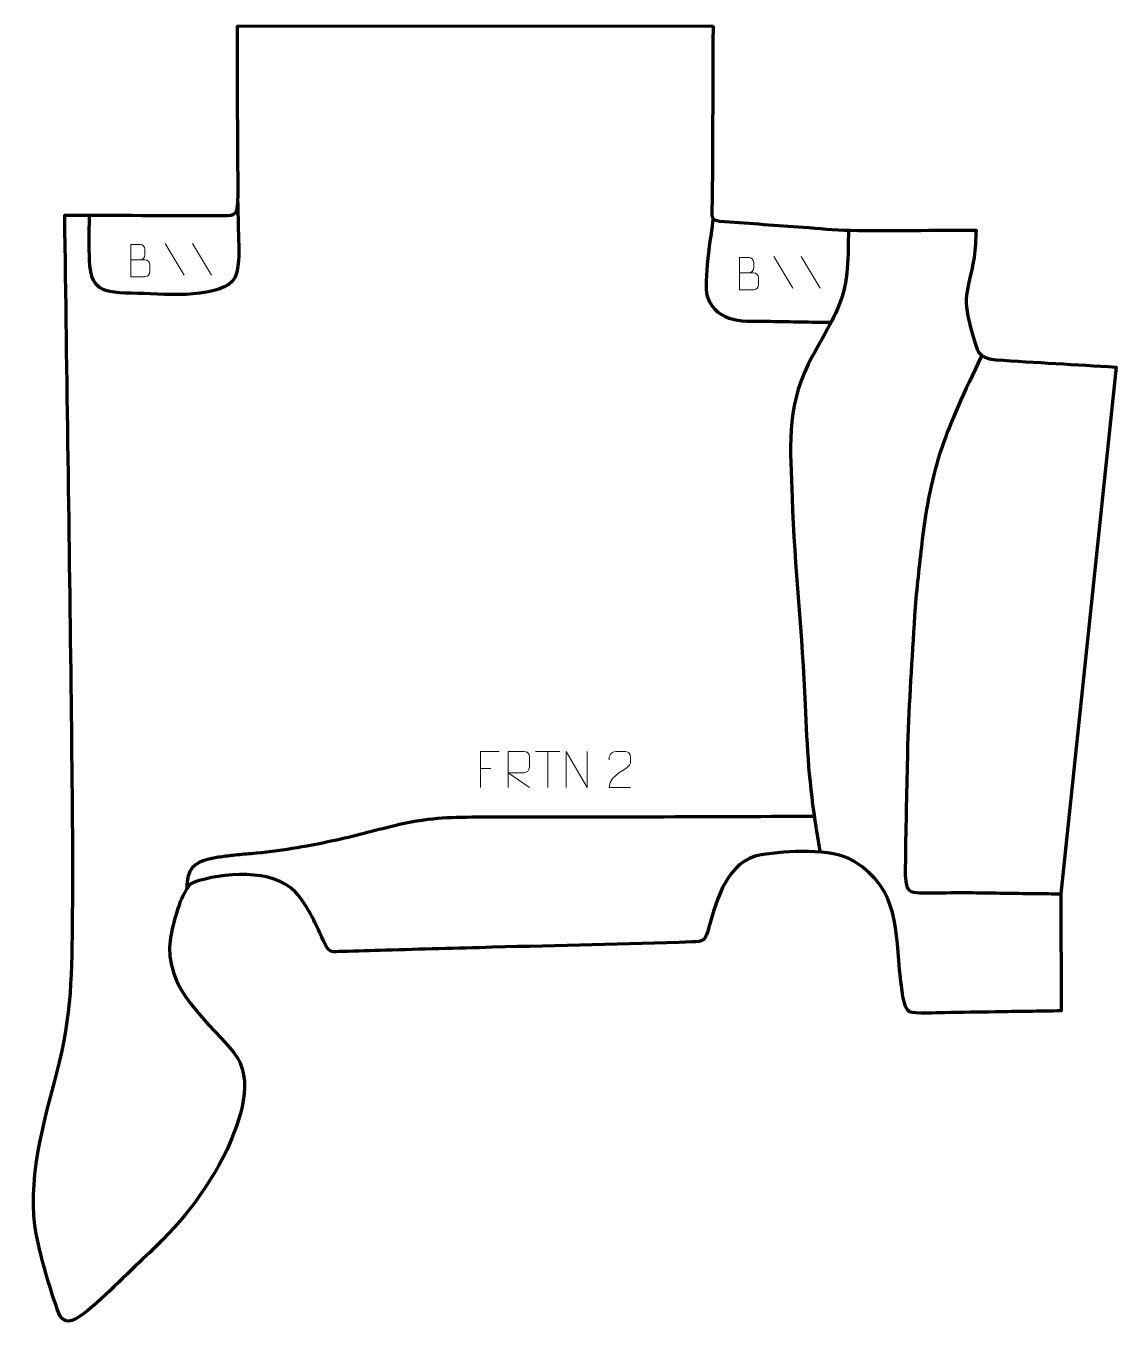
# Model space of a CAD drawing. Header units: millimetres. Extents: x 1158 to 1916, y -179 to 723.
import ezdxf

# ---------------------------------------------------------------- set-up
doc = ezdxf.new("R2010")
doc.units = ezdxf.units.MM
doc.header["$MEASUREMENT"] = 0
doc.layers.add('layer 2', color=7, linetype='Continuous')
doc.layers.add('layer 3', color=7, linetype='Continuous')

msp = doc.modelspace()

# ---------------------------------------------------------------- linework, layer by layer
at = {"layer": 'layer 2', "color": 142, "lineweight": 158}
for points, knots in [([(1305.6538, 600.1563), (1305.6898, 589.9733), (1305.9181, 580.3104), (1306.2442, 570.1441), (1306.2442, 570.1441), (1306.4817, 562.7358), (1306.7736, 547.7669), (1299.6176, 543.3341), (1299.6176, 543.3341), (1282.2952, 532.6037), (1247.867, 537.1132), (1227.6899, 537.3008), (1227.6899, 537.3008), (1204.5048, 537.6282), (1202.764, 545.6666), (1202.3918, 567.2041), (1202.3918, 567.2041), (1202.254, 575.1764), (1202.5352, 583.3371), (1202.5548, 591.3537)], [0, 0, 0, 0, 0.16666667, 0.16666667, 0.16666667, 0.16666667, 0.33333333, 0.33333333, 0.33333333, 0.33333333, 0.5, 0.5, 0.5, 0.5, 0.66666667, 0.66666667, 0.66666667, 0.66666667, 1, 1, 1, 1]), ([(1635.6906, 588.8701), (1634.2818, 577.5863), (1628.8152, 544.351), (1631.6203, 535.1717), (1631.6203, 535.1717), (1638.6539, 515.3135), (1658.258, 517.9146), (1675.5744, 517.6307), (1675.5744, 517.6307), (1689.6062, 517.4008), (1703.6381, 517.1575), (1717.6698, 516.9204)], [0, 0, 0, 0, 0.25, 0.25, 0.25, 0.25, 0.5, 0.5, 0.5, 0.5, 1, 1, 1, 1]), ([(1729.7439, 580.8627), (1729.4265, 563.3124), (1730.0277, 545.0435), (1723.1179, 528.5537), (1723.1179, 528.5537), (1716.7801, 513.7689), (1708.9329, 501.9147), (1701.809, 487.9092), (1701.809, 487.9092), (1686.2133, 456.0678), (1689.5133, 428.8279), (1690.5745, 394.7912), (1690.5745, 394.7912), (1692.2998, 346.8692), (1697.6948, 299.201), (1699.6564, 251.1665), (1699.6564, 251.1665), (1700.8734, 221.4427), (1702.414, 194.6815), (1707.2778, 165.2067), (1707.2778, 165.2067), (1708.2004, 159.616), (1709.1025, 154.0232), (1709.9919, 148.4271)], [0, 0, 0, 0, 0.14285714, 0.14285714, 0.14285714, 0.14285714, 0.28571429, 0.28571429, 0.28571429, 0.28571429, 0.42857143, 0.42857143, 0.42857143, 0.42857143, 0.57142857, 0.57142857, 0.57142857, 0.57142857, 0.71428571, 0.71428571, 0.71428571, 0.71428571, 1, 1, 1, 1]), ([(1822.138, 493.6445), (1797.431, 441.6305), (1787.0302, 419.1487), (1780.3723, 360.7761), (1780.3723, 360.7761), (1778.5575, 344.8654), (1776.7794, 329.0288), (1775.6629, 313.0475), (1775.6629, 313.0475), (1773.8436, 283.0415), (1771.7339, 253.1073), (1770.8594, 223.0493), (1770.8594, 223.0493), (1770.7772, 220.1736), (1770.7053, 217.2984), (1770.6405, 214.4222), (1770.6405, 214.4222), (1770.1242, 188.9666), (1769.4689, 163.5187), (1769.1932, 138.0583), (1769.1932, 138.0583), (1769.1573, 134.0521), (1769.0235, 127.166), (1770.8248, 123.5904), (1770.8248, 123.5904), (1773.1627, 119.7484), (1780.5015, 120.571), (1784.5144, 120.5347), (1784.5144, 120.5347), (1793.2294, 120.4199), (1801.9478, 120.7156), (1810.6694, 120.6417), (1810.6694, 120.6417), (1824.9599, 120.4921), (1839.2488, 120.2277), (1853.5393, 120.0616), (1853.5393, 120.0616), (1858.623, 120.0056), (1863.7067, 119.9495), (1868.7904, 119.8934), (1868.7904, 119.8934), (1871.3323, 119.8654), (1873.8742, 119.8373), (1876.416, 119.8093), (1876.416, 119.8093), (1876.416, 119.8093), (1877.3692, 119.7988), (1877.3692, 119.7988)], [0, 0, 0, 0, 0.07692308, 0.07692308, 0.07692308, 0.07692308, 0.15384615, 0.15384615, 0.15384615, 0.15384615, 0.23076923, 0.23076923, 0.23076923, 0.23076923, 0.30769231, 0.30769231, 0.30769231, 0.30769231, 0.38461538, 0.38461538, 0.38461538, 0.38461538, 0.46153846, 0.46153846, 0.46153846, 0.46153846, 0.53846154, 0.53846154, 0.53846154, 0.53846154, 0.61538462, 0.61538462, 0.61538462, 0.61538462, 0.69230769, 0.69230769, 0.69230769, 0.69230769, 0.76923077, 0.76923077, 0.76923077, 0.76923077, 0.84615385, 0.84615385, 0.84615385, 0.84615385, 1, 1, 1, 1]), ([(1706.0317, 173.4992), (1626.7648, 173.2251), (1547.4979, 172.9342), (1468.2304, 172.9315), (1468.2304, 172.9315), (1448.0244, 172.9313), (1434.0723, 171.7645), (1414.3162, 167.0338), (1414.3162, 167.0338), (1399.9354, 163.5576), (1386.2612, 159.6685), (1371.6832, 156.5671), (1371.6832, 156.5671), (1352.107, 152.4025), (1334.7207, 149.3414), (1314.725, 147.6492), (1314.725, 147.6492), (1310.5402, 147.295), (1306.3823, 146.9221), (1302.2079, 146.4524), (1302.2079, 146.4524), (1302.2079, 146.4524), (1301.2681, 146.3444), (1301.2681, 146.3444), (1301.2681, 146.3444), (1297.7725, 145.9338), (1294.3016, 145.4761), (1290.8196, 144.9636), (1290.8196, 144.9636), (1282.4921, 143.6795), (1273.2845, 141.4001), (1271.0681, 132.1245), (1271.0681, 132.1245), (1270.4231, 129.4248), (1270.2804, 126.539), (1270.1101, 123.7736)], [0, 0, 0, 0, 0.1, 0.1, 0.1, 0.1, 0.2, 0.2, 0.2, 0.2, 0.3, 0.3, 0.3, 0.3, 0.4, 0.4, 0.4, 0.4, 0.5, 0.5, 0.5, 0.5, 0.6, 0.6, 0.6, 0.6, 0.7, 0.7, 0.7, 0.7, 0.8, 0.8, 0.8, 0.8, 1, 1, 1, 1])]:
    msp.add_open_spline(points, degree=3, knots=knots, dxfattribs=at)
at = {"layer": 'layer 2', "color": 142, "lineweight": 9}
for points, knots in [([(1231.2663, 560.2929), (1234.5358, 560.2932), (1237.8057, 560.2932), (1241.0759, 560.2929), (1241.0759, 560.2929), (1242.851, 560.2773), (1244.5794, 558.7173), (1244.5794, 556.8756), (1244.5794, 556.8756), (1244.5791, 555.8615), (1244.5791, 553.1214), (1244.5794, 552.107), (1244.5794, 552.107), (1244.5953, 550.4376), (1243.2096, 548.628), (1241.1235, 548.6431), (1241.1235, 548.6431), (1237.853, 548.6435), (1234.5828, 548.6435), (1231.3129, 548.6431), (1231.3129, 548.6431), (1231.3129, 556.1176), (1231.3129, 563.5918), (1231.3129, 571.0656), (1231.3129, 571.0656), (1233.4459, 571.0656), (1235.5792, 571.0656), (1237.7125, 571.0656), (1237.7125, 571.0656), (1239.2229, 571.0814), (1241.107, 569.3647), (1241.1229, 567.6013), (1241.1229, 567.6013), (1241.1225, 565.7448), (1241.1225, 565.6136), (1241.1229, 563.7567), (1241.1229, 563.7567), (1241.1384, 561.9002), (1239.472, 560.2773), (1237.6659, 560.2929)], [0, 0, 0, 0, 0.09090909, 0.09090909, 0.09090909, 0.09090909, 0.18181818, 0.18181818, 0.18181818, 0.18181818, 0.27272727, 0.27272727, 0.27272727, 0.27272727, 0.36363636, 0.36363636, 0.36363636, 0.36363636, 0.45454545, 0.45454545, 0.45454545, 0.45454545, 0.54545455, 0.54545455, 0.54545455, 0.54545455, 0.63636364, 0.63636364, 0.63636364, 0.63636364, 0.72727273, 0.72727273, 0.72727273, 0.72727273, 0.81818182, 0.81818182, 0.81818182, 0.81818182, 1, 1, 1, 1]), ([(1654.0574, 551.268), (1657.327, 551.2684), (1660.5968, 551.2684), (1663.867, 551.268), (1663.867, 551.268), (1665.6421, 551.2525), (1667.3705, 549.6924), (1667.3705, 547.8507), (1667.3705, 547.8507), (1667.3702, 546.8367), (1667.3702, 544.0966), (1667.3705, 543.0822), (1667.3705, 543.0822), (1667.3864, 541.4127), (1666.0007, 539.6031), (1663.9147, 539.6183), (1663.9147, 539.6183), (1660.6441, 539.6187), (1657.3739, 539.6187), (1654.104, 539.6183), (1654.104, 539.6183), (1654.104, 547.0928), (1654.104, 554.5669), (1654.104, 562.0407), (1654.104, 562.0407), (1656.237, 562.0407), (1658.3703, 562.0407), (1660.5036, 562.0407), (1660.5036, 562.0407), (1662.014, 562.0566), (1663.8981, 560.3399), (1663.914, 558.5765), (1663.914, 558.5765), (1663.9136, 556.72), (1663.9136, 556.5888), (1663.914, 554.7319), (1663.914, 554.7319), (1663.9295, 552.8754), (1662.2632, 551.2525), (1660.457, 551.268)], [0, 0, 0, 0, 0.09090909, 0.09090909, 0.09090909, 0.09090909, 0.18181818, 0.18181818, 0.18181818, 0.18181818, 0.27272727, 0.27272727, 0.27272727, 0.27272727, 0.36363636, 0.36363636, 0.36363636, 0.36363636, 0.45454545, 0.45454545, 0.45454545, 0.45454545, 0.54545455, 0.54545455, 0.54545455, 0.54545455, 0.63636364, 0.63636364, 0.63636364, 0.63636364, 0.72727273, 0.72727273, 0.72727273, 0.72727273, 0.81818182, 0.81818182, 0.81818182, 0.81818182, 1, 1, 1, 1]), ([(1487.1664, 218.7757), (1487.1664, 218.7757), (1474.2469, 218.7757), (1474.2469, 218.7757), (1474.2469, 218.7757), (1474.2469, 218.7757), (1474.2469, 193.7339), (1474.2469, 193.7339)], [0, 0, 0, 0, 0.33333333, 0.33333333, 0.33333333, 0.33333333, 1, 1, 1, 1]), ([(1493.4194, 193.734), (1493.4194, 193.734), (1493.4194, 218.7757), (1493.4194, 218.7757), (1493.4194, 218.7757), (1497.027, 218.7757), (1500.6352, 218.7757), (1504.2431, 218.7757), (1504.2431, 218.7757), (1506.5767, 218.7379), (1508.1394, 217.2427), (1508.1353, 214.8679), (1508.1353, 214.8679), (1508.1349, 212.8251), (1508.1349, 209.7549), (1508.1353, 207.7117), (1508.1353, 207.7117), (1508.1288, 205.8297), (1506.3101, 203.881), (1504.2935, 203.8618), (1504.2935, 203.8618), (1504.2935, 203.8618), (1493.4194, 203.8618), (1493.4194, 203.8618), (1493.4194, 203.8618), (1493.4194, 203.8618), (1508.126, 193.734), (1508.126, 193.734)], [0, 0, 0, 0, 0.125, 0.125, 0.125, 0.125, 0.25, 0.25, 0.25, 0.25, 0.375, 0.375, 0.375, 0.375, 0.5, 0.5, 0.5, 0.5, 0.625, 0.625, 0.625, 0.625, 0.75, 0.75, 0.75, 0.75, 1, 1, 1, 1]), ([(1533.5655, 193.734), (1533.5655, 193.734), (1533.5655, 218.7758), (1533.5655, 218.7758), (1533.5655, 218.7758), (1533.5655, 218.7758), (1548.2721, 193.734), (1548.2721, 193.734), (1548.2721, 193.734), (1548.2721, 193.734), (1548.2721, 218.7758), (1548.2721, 218.7758)], [0, 0, 0, 0, 0.25, 0.25, 0.25, 0.25, 0.5, 0.5, 0.5, 0.5, 1, 1, 1, 1]), ([(1578.4225, 193.7235), (1573.4907, 193.7239), (1568.5588, 193.7239), (1563.6274, 193.7235), (1563.6274, 193.7235), (1563.6274, 203.691), (1578.3302, 206.3416), (1578.4225, 210.6671), (1578.4225, 210.6671), (1578.4221, 212.0962), (1578.4221, 213.5249), (1578.4225, 214.9532), (1578.4225, 214.9532), (1578.4055, 217.0377), (1576.2751, 218.7686), (1574.5983, 218.7859), (1574.5983, 218.7859), (1572.5177, 218.7856), (1570.4375, 218.7856), (1568.3578, 218.7859), (1568.3578, 218.7859), (1566.5292, 218.8025), (1563.6945, 217.0041), (1563.6274, 214.9031), (1563.6274, 214.9031), (1563.6274, 214.9031), (1563.6274, 212.841), (1563.6274, 212.841)], [0, 0, 0, 0, 0.125, 0.125, 0.125, 0.125, 0.25, 0.25, 0.25, 0.25, 0.375, 0.375, 0.375, 0.375, 0.5, 0.5, 0.5, 0.5, 0.625, 0.625, 0.625, 0.625, 0.75, 0.75, 0.75, 0.75, 1, 1, 1, 1])]:
    msp.add_open_spline(points, degree=3, knots=knots, dxfattribs=at)
for points in [[(1255.1442, 571.6497), (1255.1442, 571.6497), (1268.3466, 549.7128), (1268.3466, 549.7128)], [(1255.1442, 571.6497), (1255.1442, 571.6497), (1268.3466, 549.7128), (1268.3466, 549.7128)], [(1274.0759, 571.6498), (1274.0759, 571.6498), (1287.2783, 549.7128), (1287.2783, 549.7128)], [(1274.0759, 571.6498), (1274.0759, 571.6498), (1287.2783, 549.7128), (1287.2783, 549.7128)], [(1677.9353, 562.6249), (1677.9353, 562.6249), (1691.1377, 540.688), (1691.1377, 540.688)], [(1677.9353, 562.6249), (1677.9353, 562.6249), (1691.1377, 540.688), (1691.1377, 540.688)], [(1696.867, 562.6249), (1696.867, 562.6249), (1710.0694, 540.688), (1710.0694, 540.688)], [(1696.867, 562.6249), (1696.867, 562.6249), (1710.0694, 540.688), (1710.0694, 540.688)], [(1512.3244, 218.7521), (1512.3244, 218.7521), (1529.3717, 218.7521), (1529.3717, 218.7521)], [(1520.8483, 193.734), (1520.8483, 193.734), (1520.8483, 218.7758), (1520.8483, 218.7758)], [(1474.2469, 206.854), (1474.2469, 206.854), (1481.4404, 206.854), (1481.4404, 206.854)]]:
    msp.add_open_spline(points, degree=3, dxfattribs=at)
at = {"layer": 'layer 3', "color": 242, "lineweight": 158}
msp.add_open_spline([(1635.6803, 722.8772), (1635.6803, 722.8772), (1305.2999, 722.7887), (1305.2999, 722.7887), (1305.2999, 722.7887), (1305.3175, 716.721), (1305.3349, 710.6532), (1305.3525, 704.5855), (1305.3525, 704.5855), (1305.3671, 699.4758), (1305.3819, 694.3661), (1305.3966, 689.2564), (1305.3966, 689.2564), (1305.4289, 678.079), (1305.4611, 666.9016), (1305.4934, 655.7241), (1305.4934, 655.7241), (1305.51, 649.9758), (1305.5266, 644.2274), (1305.5432, 638.479), (1305.5432, 638.479), (1305.5844, 626.1095), (1305.9872, 613.1697), (1305.6548, 600.8721), (1305.6548, 600.8721), (1305.3669, 590.2257), (1302.2182, 591.0834), (1292.6385, 591.1167), (1292.6385, 591.1167), (1256.8991, 591.241), (1221.1508, 591.3076), (1185.4105, 591.3958), (1185.4105, 591.3958), (1186.8452, 478.6987), (1188.6899, 365.9859), (1189.9766, 253.2957), (1189.9766, 253.2957), (1190.5378, 204.1397), (1191.242, 154.547), (1190.8351, 105.4127), (1190.8351, 105.4127), (1190.5159, 65.24), (1190.5308, 35.852), (1180.1587, -3.6646), (1180.1587, -3.6646), (1171.0277, -38.3506), (1158.4515, -81.9159), (1165.7875, -117.5873), (1165.7875, -117.5873), (1169.2764, -134.552), (1174.6737, -153.0847), (1180.3847, -169.4521), (1180.3847, -169.4521), (1182.6334, -175.8972), (1185.7206, -179.2006), (1192.7237, -175.7056), (1192.7237, -175.7056), (1208.0336, -166.5819), (1225.897, -146.4756), (1239.6534, -133.9212), (1239.6534, -133.9212), (1265.4199, -109.9903), (1282.2998, -89.4475), (1298.1381, -57.8284), (1298.1381, -57.8284), (1306.8624, -38.2967), (1317.9482, -9.1756), (1302.6323, 9.7769), (1302.6323, 9.7769), (1280.5729, 35.7428), (1249.9871, 57.8343), (1260.1949, 96.3321), (1260.1949, 96.3321), (1262.2697, 104.1574), (1267.1614, 124.3479), (1274.9221, 127.7144), (1274.9221, 127.7144), (1294.4214, 134.4149), (1330.3362, 137.678), (1345.6235, 120.9189), (1345.6235, 120.9189), (1355.5229, 109.4523), (1359.7021, 98.4897), (1366.0795, 85.1743), (1366.0795, 85.1743), (1369.442, 78.1538), (1371.0409, 79.6662), (1378.4961, 79.7032), (1378.4961, 79.7032), (1388.3821, 79.7523), (1398.2336, 80.297), (1408.1117, 80.5777), (1408.1117, 80.5777), (1432.9251, 81.2536), (1457.7386, 81.9296), (1482.552, 82.6057), (1482.552, 82.6057), (1528.6037, 83.8453), (1574.862, 84.5999), (1620.873, 86.3351), (1620.873, 86.3351), (1629.7998, 86.4906), (1630.2919, 87.544), (1632.8502, 96.7128), (1632.8502, 96.7128), (1638.4052, 116.6795), (1645.5939, 142.6513), (1669.1973, 146.9724), (1669.1973, 146.9724), (1686.9455, 149.3914), (1717.7714, 151.8973), (1733.4807, 142.5524), (1733.4807, 142.5524), (1765.6623, 122.2614), (1761.939, 94.4667), (1765.9331, 61.0578), (1765.9331, 61.0578), (1766.4593, 56.6568), (1767.8539, 39.4199), (1772.0995, 37.7553), (1772.0995, 37.7553), (1776.1767, 36.1567), (1791.1796, 37.0634), (1796.3933, 37.1808), (1796.3933, 37.1808), (1808.1684, 37.3575), (1819.9434, 37.5341), (1831.7185, 37.7107), (1831.7185, 37.7107), (1846.9943, 37.9399), (1862.2701, 38.1691), (1877.5459, 38.3982), (1877.5459, 38.3982), (1877.5459, 38.3982), (1877.3692, 119.7988), (1877.3692, 119.7988), (1877.3692, 119.7988), (1877.3692, 119.7988), (1915.5925, 485.8367), (1915.5925, 485.8367), (1915.5925, 485.8367), (1887.7543, 487.517), (1859.8397, 489.0109), (1832.0208, 490.8648), (1832.0208, 490.8648), (1818.7232, 492.5056), (1819.5828, 496.7838), (1815.9068, 508.5256), (1815.9068, 508.5256), (1807.9465, 535.1014), (1812.4601, 536.6828), (1816.9988, 561.9185), (1816.9988, 561.9185), (1818.087, 567.9685), (1818.0429, 574.8342), (1818.3955, 581.0386), (1818.3955, 581.0386), (1789.2573, 580.9982), (1759.8487, 580.4963), (1730.7477, 580.8718), (1730.7477, 580.8718), (1719.9256, 581.0115), (1708.9748, 582.3179), (1698.1682, 583.1003), (1698.1682, 583.1003), (1679.9887, 584.3856), (1661.8088, 585.6641), (1643.627, 586.917), (1643.627, 586.917), (1632.6819, 587.6702), (1634.9133, 590.109), (1635.0481, 600.312), (1635.0481, 600.312), (1635.4574, 631.2659), (1635.3708, 662.2468), (1635.5274, 693.2051), (1635.5274, 693.2051), (1635.5784, 703.0958), (1635.6294, 712.9865), (1635.6803, 722.8772)], degree=3, knots=[0, 0, 0, 0, 0.02173913, 0.02173913, 0.02173913, 0.02173913, 0.04347826, 0.04347826, 0.04347826, 0.04347826, 0.06521739, 0.06521739, 0.06521739, 0.06521739, 0.08695652, 0.08695652, 0.08695652, 0.08695652, 0.10869565, 0.10869565, 0.10869565, 0.10869565, 0.13043478, 0.13043478, 0.13043478, 0.13043478, 0.15217391, 0.15217391, 0.15217391, 0.15217391, 0.17391304, 0.17391304, 0.17391304, 0.17391304, 0.19565217, 0.19565217, 0.19565217, 0.19565217, 0.2173913, 0.2173913, 0.2173913, 0.2173913, 0.23913043, 0.23913043, 0.23913043, 0.23913043, 0.26086957, 0.26086957, 0.26086957, 0.26086957, 0.2826087, 0.2826087, 0.2826087, 0.2826087, 0.30434783, 0.30434783, 0.30434783, 0.30434783, 0.32608696, 0.32608696, 0.32608696, 0.32608696, 0.34782609, 0.34782609, 0.34782609, 0.34782609, 0.36956522, 0.36956522, 0.36956522, 0.36956522, 0.39130435, 0.39130435, 0.39130435, 0.39130435, 0.41304348, 0.41304348, 0.41304348, 0.41304348, 0.43478261, 0.43478261, 0.43478261, 0.43478261, 0.45652174, 0.45652174, 0.45652174, 0.45652174, 0.47826087, 0.47826087, 0.47826087, 0.47826087, 0.5, 0.5, 0.5, 0.5, 0.52173913, 0.52173913, 0.52173913, 0.52173913, 0.54347826, 0.54347826, 0.54347826, 0.54347826, 0.56521739, 0.56521739, 0.56521739, 0.56521739, 0.58695652, 0.58695652, 0.58695652, 0.58695652, 0.60869565, 0.60869565, 0.60869565, 0.60869565, 0.63043478, 0.63043478, 0.63043478, 0.63043478, 0.65217391, 0.65217391, 0.65217391, 0.65217391, 0.67391304, 0.67391304, 0.67391304, 0.67391304, 0.69565217, 0.69565217, 0.69565217, 0.69565217, 0.7173913, 0.7173913, 0.7173913, 0.7173913, 0.73913043, 0.73913043, 0.73913043, 0.73913043, 0.76086957, 0.76086957, 0.76086957, 0.76086957, 0.7826087, 0.7826087, 0.7826087, 0.7826087, 0.80434783, 0.80434783, 0.80434783, 0.80434783, 0.82608696, 0.82608696, 0.82608696, 0.82608696, 0.84782609, 0.84782609, 0.84782609, 0.84782609, 0.86956522, 0.86956522, 0.86956522, 0.86956522, 0.89130435, 0.89130435, 0.89130435, 0.89130435, 0.91304348, 0.91304348, 0.91304348, 0.91304348, 0.93478261, 0.93478261, 0.93478261, 0.93478261, 0.95652174, 0.95652174, 0.95652174, 0.95652174, 1, 1, 1, 1], dxfattribs=at)

doc.saveas('drawing.dxf')
